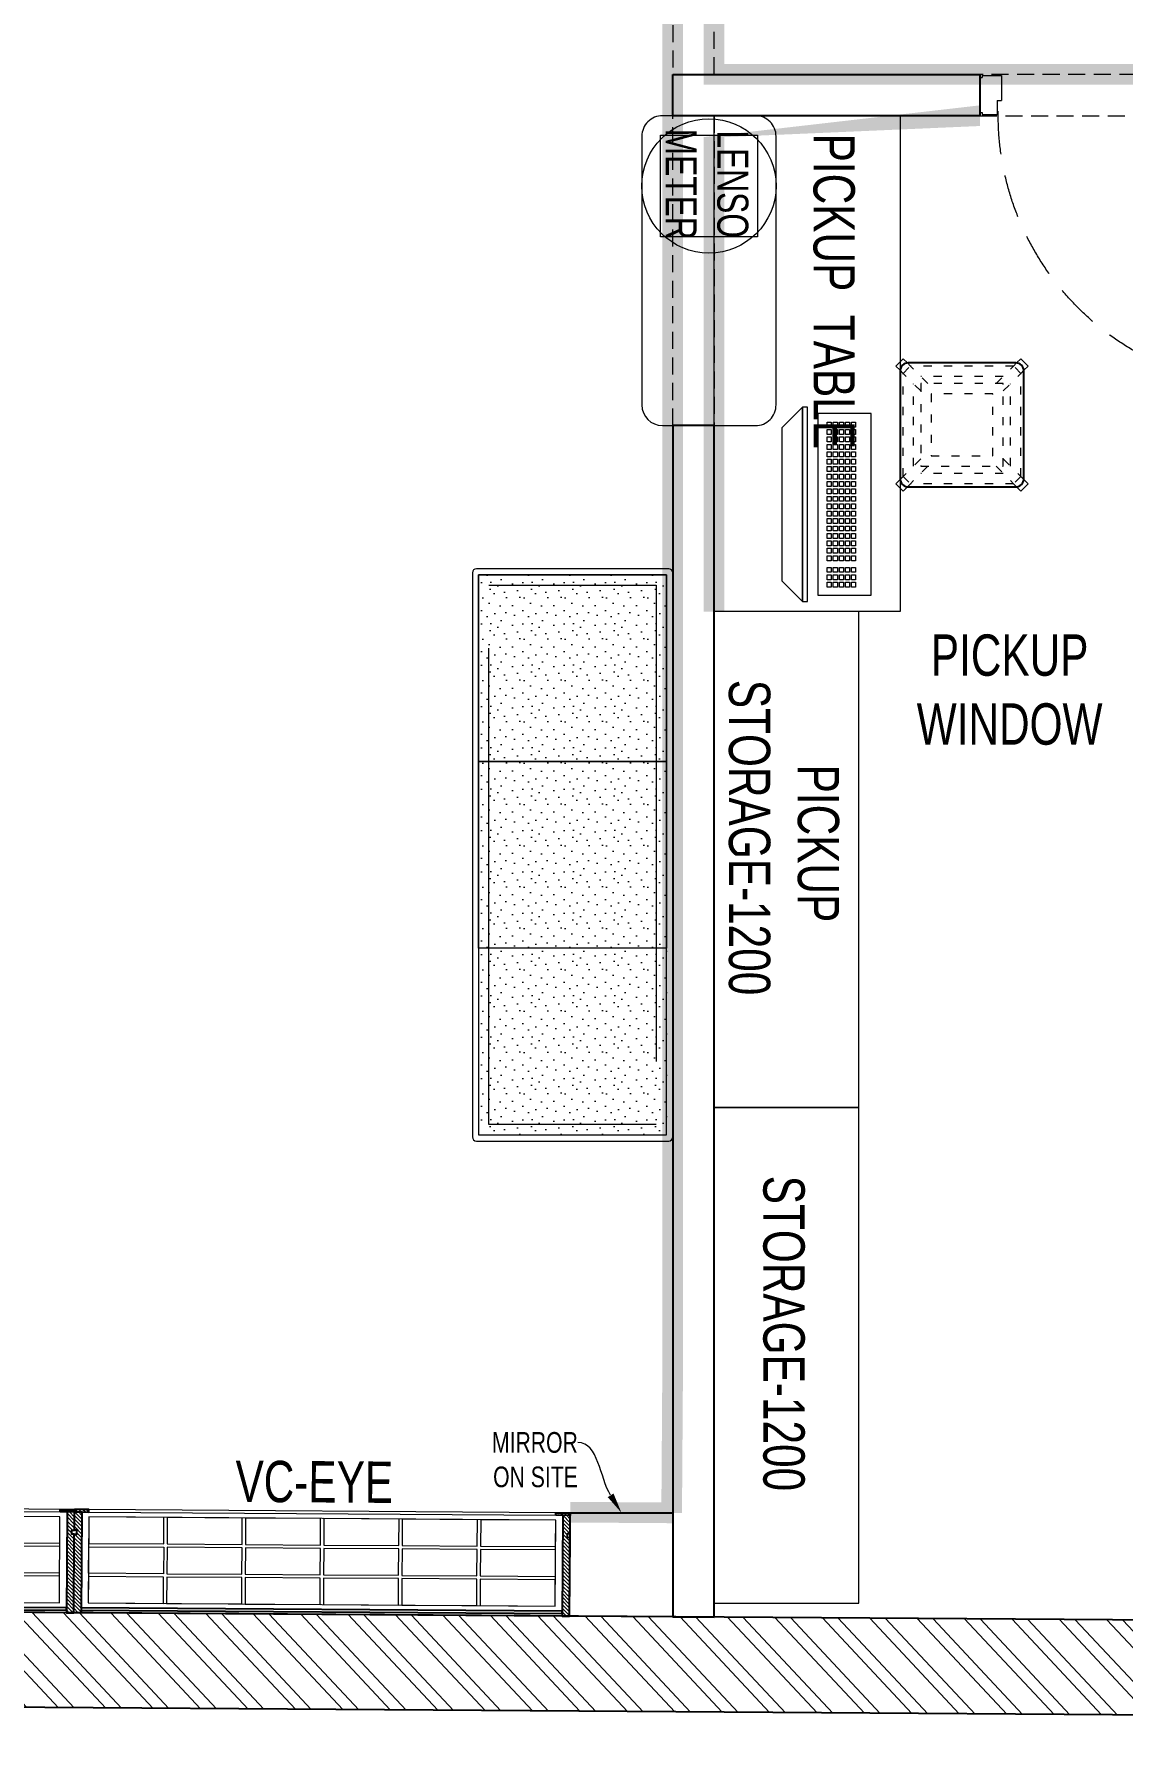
# Model space of a CAD drawing. Header units: feet. Extents: x 7170650 to 7197982, y -5581628 to -5574431.
# Drawn here: x 7183592 to 7186226, y -5581628 to -5577479 of the extents above; entities that cross this region are included whole.
import ezdxf
from ezdxf import colors
from ezdxf.entities.mleader import LeaderData, LeaderLine
from ezdxf.math import Vec2, Vec3

# ---------------------------------------------------------------- set-up
doc = ezdxf.new("R2010")
doc.units = ezdxf.units.FT
doc.header["$LTSCALE"] = 33
doc.header["$MEASUREMENT"] = 0
for name, pattern in [('a_p6_plan_L18$0$HIDDEN', [0.375, 0.25, -0.125]), ('ACAD_ISO03W100', [30, 12, -18]), ('HIDDEN2', [4.7624999999999975, 3.174999999999998, -1.587499999999999])]:
    doc.linetypes.add(name, pattern=pattern)
doc.layers.add('A-WALL', color=1, linetype='Continuous')
doc.layers.add('LAMINATE FINISH', color=80, linetype='Continuous')
for name, color, linetype, lineweight in [('Door', 2, 'Continuous', 13), ('LENS-CURTAIN', 5, 'a_p6_plan_L18$0$HIDDEN', 9), ('LENS-DOOR', 34, 'Continuous', 20), ('LENS-HATCH', 251, 'Continuous', 5), ('LENS-PARTITION', 21, 'Continuous', 25), ('LENS-TEXT', 31, 'Continuous', 5), ('LENS_DIMENSION', 193, 'Continuous', 0), ('LENS_TEXT', 31, 'Continuous', 5), ('LK-EQPMT', 3, 'Continuous', 18), ('LK-FF&E FLOOR', 1, 'Continuous', 9), ('LK-FF&E WALL', 1, 'Continuous', 9), ('LK-FLUTTED FINISH', 20, 'Continuous', 30), ('LK-IT', 3, 'Continuous', 18), ('LK-MIRROR', 133, 'Continuous', 13), ('LK-TILES FINISH', 251, 'Continuous', 5), ('LN-ELEVATION-1', 81, 'Continuous', 25), ('LN-ELEVATION-2', 103, 'Continuous', 20), ('LN-ELEVATION-3', 125, 'Continuous', 18), ('LN-ELEVATION-5', 167, 'Continuous', 5), ('LN-HATCH', 251, 'Continuous', 0), ('PLANO-TXT', 252, 'Continuous', 5)]:
    doc.layers.add(name, color=color, linetype=linetype, lineweight=lineweight)
doc.styles.add('LK TXT', font='GILC____.TTF', dxfattribs={"height": 100})
doc.styles.get("Standard").update_dxf_attribs({"font": 'GILC____.TTF'})
pattern_1 = [(45, (7858054.083674966, 3504049.203216764), (-4.490128060534575, 4.490128060534575), [])]

# ---------------------------------------------------------------- blocks, each defined once
blk = doc.blocks.new('A$C8e6e9e5d')
at = {"layer": 'LN-HATCH'}
h = blk.add_hatch(dxfattribs=at)
h.set_pattern_fill('ANSI32', color=256, scale=222, angle=88.10999999999999)
h.set_pattern_definition([(133.11, (-3282554.536457511, 5460117.465734935), (-60.77608072651567, -56.89314995255626), []), (133.11, (-3282553.242147255, 5460156.68881176), (-60.77608072651567, -56.89314995255626), [])])
h.paths.add_polyline_path([(0, 0), (-848.3913592882456, 7196.545090572908), (-1906.937994295731, 7161.379398402758), (-1895.626244028099, 6978.250923374668), (-1058.347467029467, 7013.010808107444), (-258.9192090863362, 231.798998285085), (-22394.72262520995, 385.1291972175241), (-22276.730744089, 154.3063738122582)])
h.paths.add_polyline_path([(-20635.55674265046, 6309.074126917869), (-20643.19329784438, 6538.947315925732), (-25460.784023799, 6378.90343418438), (-25342.98114048038, 6152.690051040612)])
h.paths.add_polyline_path([(-16982.59320111852, 6430.428243177011), (-16990.22975631151, 6660.301432184875), (-20313.37524404936, 6549.904112507589), (-20305.73868885636, 6320.030923499725)], flags=17)
h.paths.add_polyline_path([(-13329.60839318484, 6551.783065921627), (-13337.24494837783, 6781.656254930422), (-16660.41170251742, 6671.258228766731), (-16652.77514732443, 6441.385039758869)], flags=17)
h.paths.add_polyline_path([(-9701.60980144702, 6672.307828318328), (-9710.026824191213, 6902.155089625158), (-13007.42689458374, 6792.613051511347), (-12999.79033939075, 6562.739862503484)], flags=17)
h.paths.add_polyline_path([(-5999.091562806629, 6807.894304525106), (-6008.110395733267, 7025.135456534103), (-9375.209597380832, 6913.277962384746), (-9366.834198223427, 6684.567334265448)], flags=17)
h.paths.add_polyline_path([(-2223.230077206157, 6964.650349956006), (-2230.962601375766, 7150.61506435182), (-5688.275856960565, 7035.760593456216), (-5679.366970157251, 6821.167768862098)], flags=17)
at = {"layer": 'A-WALL'}
for p, q in [((-258.9192090863362, 231.798998285085), (-22394.72262521088, 385.1291972175241)), ((0, 0), (-22558.35534899775, 156.257130054757))]:
    blk.add_line(p, q, dxfattribs=at)
blk = doc.blocks.new('VC HD 1200')
at = {"layer": 'LN-HATCH', "ltscale": 0.5}
h = blk.add_hatch(dxfattribs=at)
h.set_pattern_fill('ANSI31', color=256, scale=2)
h.set_pattern_definition([(45, (3760859.752907088, 1795248.935917533), (-4.490128060534575, 4.490128060534575), [])])
h.paths.add_polyline_path([(-1200, 250), (-1200, 60), (-1194, 60), (-1194, 50), (-1200, 50), (-1200, 6), (-1182, 6), (-1182, 250)])
h = blk.add_hatch(dxfattribs=at)
h.set_pattern_fill('ANSI31', color=256, scale=2)
h.set_pattern_definition(pattern_1)
h.paths.add_polyline_path([(0, 250), (0, 60), (-6, 60), (-6, 50), (0, 50), (0, 6), (-18, 6), (-18, 250)])
h = blk.add_hatch(dxfattribs=at)
h.set_pattern_fill('ANSI31', color=256, scale=2)
h.set_pattern_definition([(45, (7858047.083674965, 3504049.203216764), (-4.490128060534575, 4.490128060534575), [])])
h.paths.add_polyline_path([(-1165, 6), (-1165, 0), (-1200, 0), (-1200, 6)])
h = blk.add_hatch(dxfattribs=at)
h.set_pattern_fill('ANSI31', color=256, scale=2)
h.set_pattern_definition(pattern_1)
h.paths.add_polyline_path([(-28, 6), (-28, 0), (0, 0), (0, 6)])
at = {"layer": 'LN-ELEVATION-1', "ltscale": 0.5}
for points in [[(-1200, 250), (-1200, 60), (-1194, 60), (-1194, 50), (-1200, 50), (-1200, 6), (-1182, 6), (-1182, 250)], [(0, 250), (0, 60), (-6, 60), (-6, 50), (0, 50), (0, 6), (-18, 6), (-18, 250)], [(-18, 238), (-1182, 238), (-1182, 244), (-18, 244)], [(-1165, 6), (-1165, 0), (-1200, 0), (-1200, 6)], [(-35, 6), (-35, 0), (0, 0), (0, 6)]]:
    blk.add_lwpolyline(points, close=True, dxfattribs=at)
at = {"layer": 'LN-ELEVATION-3', "ltscale": 0.5}
for p, q in [((-1182, 250), (-18, 250)), ((-1165, 6), (-35, 6)), ((-35, 0), (-1165, 0))]:
    blk.add_line(p, q, dxfattribs=at)
for points in [[(-1165.000000000465, 226), (-35, 226), (-35, 18), (-1165.000000000465, 18)], [(-1165.000000000465, 226), (-983.3333333334886, 226), (-983.3333333334886, 162), (-1165.000000000465, 162)], [(-975.3333333334886, 226), (-793.6666666665112, 226), (-793.6666666665112, 162), (-975.3333333334886, 162)], [(-785.6666666665112, 226), (-603.9999999995342, 226), (-603.9999999995342, 162), (-785.6666666665112, 162)], [(-595.9999999995342, 226), (-414.3333333325572, 226), (-414.3333333325572, 162), (-595.9999999995342, 162)], [(-406.3333333325572, 226), (-224.6666666655801, 226), (-224.6666666655801, 162), (-406.3333333325572, 162)], [(-216.6666666655801, 226), (-34.99999999860302, 226), (-34.99999999860302, 162), (-216.6666666655801, 162)], [(-1165.000000000465, 90), (-983.3333333334886, 90), (-983.3333333334886, 154), (-1165.000000000465, 154)], [(-975.3333333334886, 154), (-793.6666666665112, 154), (-793.6666666665112, 90), (-975.3333333334886, 90)], [(-785.6666666665112, 154), (-603.9999999995342, 154), (-603.9999999995342, 90), (-785.6666666665112, 90)], [(-595.9999999995342, 154), (-414.3333333325572, 154), (-414.3333333325572, 90), (-595.9999999995342, 90)], [(-406.3333333325572, 154), (-224.6666666655801, 154), (-224.6666666655801, 90), (-406.3333333325572, 90)], [(-216.6666666655801, 154), (-34.99999999860302, 154), (-34.99999999860302, 90), (-216.6666666655801, 90)], [(-1165.000000000465, 82), (-983.3333333334886, 82), (-983.3333333334886, 18), (-1165.000000000465, 18)], [(-975.3333333334886, 82), (-793.6666666665112, 82), (-793.6666666665112, 18), (-975.3333333334886, 18)], [(-785.6666666665112, 82), (-603.9999999995342, 82), (-603.9999999995342, 18), (-785.6666666665112, 18)], [(-595.9999999995342, 82), (-414.3333333325572, 82), (-414.3333333325572, 18), (-595.9999999995342, 18)], [(-406.3333333325572, 82), (-224.6666666655801, 82), (-224.6666666655801, 18), (-406.3333333325572, 18)], [(-216.6666666655801, 82), (-34.99999999860302, 82), (-34.99999999860302, 18), (-216.6666666655801, 18)]]:
    blk.add_lwpolyline(points, close=True, dxfattribs=at)
blk = doc.blocks.new('CLENS 600 TYPE 6')
at = {"layer": 'LN-ELEVATION-1', "ltscale": 0.5}
blk.add_lwpolyline([(130, -225), (-130, -225, -0.4142135623730951), (-150, -205), (-150, 55, -0.4142135623730951), (-130, 75), (130, 75, -0.4142135623730951), (150, 55), (150, -205, -0.4142135623730951)], format="xyb", close=True, dxfattribs=at)
at = {"layer": 'LN-ELEVATION-3', "linetype": 'ACAD_ISO03W100', "ltscale": 0.05}
for p, q in [((-100, 7.322330470196902), (-142.3743686703965, 49.69669914152472)), ((-142.3743686708621, -199.6966991410591), (-142.3743686708621, 49.69669914105907)), ((-82.3223304701969, 25), (-124.6966991401277, 67.374368671095)), ((124.696699141059, 67.3743686703965), (-124.6966991401277, 67.374368671095)), ((99.69669914059341, 42.3743686703965), (-99.69669913966207, 42.374368671095)), ((82.3223304701969, 25), (124.6966991401277, 67.374368671095)), ((100, 7.322330470196902), (142.3743686703965, 49.69669914152472)), ((142.3743686708621, -199.6966991410591), (142.3743686708621, 49.69669914105907)), ((-117.3743686703965, -174.6966991408262), (-117.3743686703965, 24.69669914152473)), ((117.3743686703965, -174.6966991408262), (117.3743686703965, 24.69669914152473)), ((-100, -157.3223304701969), (-142.3743686703965, -199.6966991415247)), ((100, -157.3223304701969), (142.3743686703965, -199.6966991415247)), ((-82.3223304701969, -175), (-124.6966991401277, -217.374368671095)), ((99.69669914059341, -192.3743686703965), (-99.69669913966207, -192.374368671095)), ((82.3223304701969, -175), (124.6966991401277, -217.374368671095)), ((124.696699141059, -217.3743686703965), (-124.6966991401277, -217.374368671095))]:
    blk.add_line(p, q, dxfattribs=at)
for points in [[(-132.2008663183078, 74.87853584764525), (-124.696699141059, 67.3743686703965), (-142.3743686708621, 49.69669914105907), (-149.8785358476452, 57.20086631807498)], [(132.2008663183078, 74.87853584764525), (124.696699141059, 67.3743686703965), (142.3743686708621, 49.69669914105907), (149.8785358476452, 57.20086631807498)], [(-132.2008663183078, -224.8785358476453), (-124.696699141059, -217.3743686703965), (-142.3743686708621, -199.6966991410591), (-149.8785358476452, -207.200866318075)], [(132.2008663183078, -224.8785358476453), (124.696699141059, -217.3743686703965), (142.3743686708621, -199.6966991410591), (149.8785358476452, -207.200866318075)]]:
    blk.add_lwpolyline(points, dxfattribs=at)
for points in [[(100, -175), (-100, -175), (-100, 25), (100, 25)], [(75, -150), (-75, -150), (-75, 0), (75, 0)]]:
    blk.add_lwpolyline(points, close=True, dxfattribs=at)
at = {"layer": 'LN-ELEVATION-5', "ltscale": 0.5}
for points in [[(-149.8785358476452, 57.20086631807498), (-160.0520382001995, 67.37436867062934), (-142.3743686708621, 85.05203819996677), (-132.2008663183078, 74.87853584787806)], [(149.8785358476452, 57.20086631807498), (160.0520382001995, 67.37436867062934), (142.3743686708621, 85.05203819996677), (132.2008663183078, 74.87853584787806)], [(-149.8785358476452, -207.200866318075), (-160.0520382001995, -217.3743686706294), (-142.3743686708621, -235.0520381999668), (-132.2008663183078, -224.8785358478781)], [(149.8785358476452, -207.200866318075), (160.0520382001995, -217.3743686706294), (142.3743686708621, -235.0520381999668), (132.2008663183078, -224.8785358478781)]]:
    blk.add_lwpolyline(points, dxfattribs=at)
blk = doc.blocks.new('*U24')
at = {"layer": 'LK-EQPMT', "ltscale": 12}
blk.add_lwpolyline([(5.986879315214991, 4.914598100478997), (-5.986879315214991, 4.914598100478997), (-5.986879315214991, -4.914598100478997), (5.986879315214991, -4.914598100478997)], close=True, dxfattribs=at)
blk = doc.blocks.new('*U25')
at = {"color": 0, "linetype": 'ByBlock', "lineweight": -2}
for p in [(0, 0), (17.96063794564497, 0), (35.92127589128995, 0), (53.88191383693492, 0), (71.8425517825799, 0), (89.80318972822487, 0), (107.7638276738698, 0), (125.7244656195148, 0), (143.6851035651598, 0), (161.6457415108048, 0), (179.6063794564497, 0), (197.5670174020947, 0), (215.5276553477397, 0), (233.4882932933847, 0), (251.4489312390296, 0), (269.4095691846746, 0), (287.3702071303196, 0), (305.3308450759646, 0), (323.2914830216096, 0), (-9e-16, -14.74379430143699), (-1.8e-15, -29.48758860287398), (-2.7e-15, -44.23138290431096), (17.96063794564497, -14.74379430143699), (17.96063794564497, -29.48758860287398), (17.96063794564497, -44.23138290431096), (35.92127589128995, -14.74379430143699), (35.92127589128995, -29.48758860287398), (35.92127589128995, -44.23138290431096), (53.88191383693492, -14.74379430143699), (53.88191383693492, -29.48758860287398), (53.88191383693492, -44.23138290431096), (71.8425517825799, -14.74379430143699), (71.8425517825799, -29.48758860287398), (71.8425517825799, -44.23138290431096), (89.80318972822487, -14.74379430143699), (89.80318972822487, -29.48758860287398), (89.80318972822487, -44.23138290431096), (107.7638276738698, -14.74379430143699), (107.7638276738698, -29.48758860287398), (107.7638276738698, -44.23138290431096), (125.7244656195148, -14.74379430143699), (125.7244656195148, -29.48758860287398), (125.7244656195148, -44.23138290431096), (143.6851035651598, -14.74379430143699), (143.6851035651598, -29.48758860287398), (143.6851035651598, -44.23138290431096), (161.6457415108048, -14.74379430143699), (161.6457415108048, -29.48758860287398), (161.6457415108048, -44.23138290431096), (179.6063794564497, -14.74379430143699), (179.6063794564497, -29.48758860287398), (179.6063794564497, -44.23138290431096), (197.5670174020947, -14.74379430143699), (197.5670174020947, -29.48758860287398), (197.5670174020947, -44.23138290431096), (215.5276553477397, -14.74379430143699), (215.5276553477397, -29.48758860287398), (215.5276553477397, -44.23138290431096), (233.4882932933847, -14.74379430143699), (233.4882932933847, -29.48758860287398), (233.4882932933847, -44.23138290431096), (251.4489312390296, -14.74379430143699), (251.4489312390296, -29.48758860287398), (251.4489312390296, -44.23138290431096), (269.4095691846746, -14.74379430143699), (269.4095691846746, -29.48758860287398), (269.4095691846746, -44.23138290431096), (287.3702071303196, -14.74379430143699), (287.3702071303196, -29.48758860287398), (287.3702071303196, -44.23138290431096), (305.3308450759646, -14.74379430143699), (305.3308450759646, -29.48758860287398), (305.3308450759646, -44.23138290431096), (323.2914830216096, -14.74379430143699), (323.2914830216096, -29.48758860287398), (323.2914830216096, -44.23138290431096), (-3.6e-15, -58.97517720574795), (17.96063794564497, -58.97517720574795), (35.92127589128994, -58.97517720574795), (53.88191383693492, -58.97517720574795), (71.8425517825799, -58.97517720574795), (89.80318972822487, -58.97517720574795), (107.7638276738698, -58.97517720574795), (125.7244656195148, -58.97517720574795), (143.6851035651598, -58.97517720574795), (161.6457415108048, -58.97517720574795), (179.6063794564497, -58.97517720574795), (197.5670174020947, -58.97517720574795), (215.5276553477397, -58.97517720574795), (233.4882932933847, -58.97517720574795), (251.4489312390296, -58.97517720574795), (269.4095691846746, -58.97517720574795), (287.3702071303196, -58.97517720574795), (305.3308450759646, -58.97517720574795), (323.2914830216096, -58.97517720574795)]:
    blk.add_blockref('*U24', p, dxfattribs=at)
blk = doc.blocks.new('*U22')
at = {"layer": 'LK-EQPMT', "ltscale": 12}
blk.add_lwpolyline([(5.986879315214991, 4.914598100478997), (-5.986879315214991, 4.914598100478997), (-5.986879315214991, -4.914598100478997), (5.986879315214991, -4.914598100478997)], close=True, dxfattribs=at)
blk = doc.blocks.new('*U23')
at = {"color": 0, "linetype": 'ByBlock', "lineweight": -2}
for p in [(0, 0), (17.96063794564497, 0), (35.92127589128995, 0), (-9e-16, -14.74379430143699), (-1.8e-15, -29.48758860287398), (-2.7e-15, -44.23138290431096), (17.96063794564497, -14.74379430143699), (17.96063794564497, -29.48758860287398), (17.96063794564497, -44.23138290431096), (35.92127589128995, -14.74379430143699), (35.92127589128995, -29.48758860287398), (35.92127589128995, -44.23138290431096), (-3.6e-15, -58.97517720574795), (17.96063794564497, -58.97517720574795), (35.92127589128994, -58.97517720574795)]:
    blk.add_blockref('*U22', p, dxfattribs=at)
blk = doc.blocks.new('*U17')
at = {"ltscale": 12}
blk.add_lwpolyline([(8.040144996717572, 2.91038e-11), (8.040144996717572, 129.0940371821052), (448.0401449967176, 129.0940371821052), (448.0401449967176, 2.91038e-11)], close=True, dxfattribs=at)
for name, p in [('*U25', (35.16895717114949, 101.6202952143818)), ('*U23', (386.6121428576974, 101.6202952143818))]:
    blk.add_blockref(name, p)
blk = doc.blocks.new('Pickup table PC')
at = {"layer": 'LN-ELEVATION-2', "ltscale": 0.5}
for points in [[(470, 50), (0, 50), (0, 62), (470, 62)], [(420, 0), (50, 0), (0, 50), (470, 50)]]:
    blk.add_lwpolyline(points, close=True, dxfattribs=at)
blk = doc.blocks.new('*U41')
at = {"layer": 'LENS-DOOR'}
for p, q in [((548121.7424194189, 1779235.250802667), (548121.7424194121, 1778573.792470707)), ((548121.7424194189, 1779235.250802667), (548152.9924194244, 1779235.250802653)), ((548152.9924193986, 1778573.792470693), (548152.9924194244, 1779235.250802653)), ((547447.2632527449, 1778568.584137414), (547452.4715860604, 1778568.584137391)), ((547447.2632527215, 1778484.134138707), (547447.2632527449, 1778568.584137414)), ((547452.4715860653, 1778573.792470743), (547488.9299194093, 1778573.792470734)), ((547452.4715860604, 1778568.584137391), (547452.4715860653, 1778573.792470743)), ((547488.9299193954, 1778539.938304132), (547488.9299194093, 1778573.792470734)), ((548121.7424194121, 1778573.792470707), (548152.9924193986, 1778573.792470693)), ((548192.054919424, 1778573.792470725), (548155.5965860707, 1778573.792470693)), ((548155.5965860611, 1778539.938304095), (548155.5965860707, 1778573.792470693)), ((548192.0549194146, 1778568.584137372), (548192.054919424, 1778573.792470725)), ((548197.2632527373, 1778568.584137372), (548192.0549194146, 1778568.584137372)), ((548197.2632527256, 1778484.134138697), (548197.2632527373, 1778568.584137372)), ((547488.9299193954, 1778539.938304132), (547499.3465860662, 1778539.938304113)), ((547499.3465860639, 1778478.925805386), (547499.3465860662, 1778539.938304113)), ((548145.179919409, 1778478.925805326), (548145.179919395, 1778539.938304067)), ((548155.5965860611, 1778539.938304095), (548145.179919395, 1778539.938304067)), ((547447.2632527215, 1778484.134138707), (547452.4715860627, 1778484.134138707)), ((547452.4715860627, 1778478.925805396), (547452.4715860627, 1778484.134138707)), ((547452.4715860627, 1778478.925805396), (547499.3465860639, 1778478.925805386)), ((548192.0549194006, 1778478.925805345), (548145.179919409, 1778478.925805326)), ((548192.0549194006, 1778478.925805345), (548192.0549194006, 1778484.134138698)), ((548197.2632527256, 1778484.134138697), (548192.0549194006, 1778484.134138698))]:
    blk.add_line(p, q, dxfattribs=at)
at = {"layer": 'LENS-DOOR', "color": 7, "linetype": 'HIDDEN2'}
blk.add_ellipse((548152.9924193986, 1778573.792470693), major_axis=(-661.4583333306382, 0.003443102111827), ratio=0.9999999979146821, start_param=-1.570791121506941, end_param=0.0512086788949202, dxfattribs=at)
blk = doc.blocks.new('3 seater Bench 1385')
at = {"layer": 'LENS-HATCH', "lineweight": 0}
h = blk.add_hatch(dxfattribs=at)
h.set_pattern_fill('STIP1', color=177, scale=100, angle=269.9999999999999, pattern_type=2)
h.set_pattern_definition([(270, (6617025.245374651, -170439.1063060568), (100, -1.516e-13), [0, -100]), (270, (6617009.245374652, -170451.1063060568), (100, -1.516e-13), [0, -100]), (270, (6616985.245374652, -170446.1063060568), (100, -1.516e-13), [0, -100]), (270, (6616962.245374652, -170481.1063060568), (100, -1.516e-13), [0, -100]), (270, (6616998.245374652, -170478.1063060568), (100, -1.516e-13), [0, -100]), (270, (6617022.245374652, -170505.1063060568), (100, -1.516e-13), [0, -100]), (270, (6617029.245374651, -170470.1063060568), (100, -1.516e-13), [0, -100]), (270, (6616988.245374651, -170512.1063060568), (100, -1.516e-13), [0, -100]), (270, (6616956.245374652, -170507.1063060568), (100, -1.516e-13), [0, -100]), (270, (6616941.245374651, -170433.1063060568), (100, -1.516e-13), [0, -100]), (270, (6616961.245374652, -170451.1063060568), (100, -1.516e-13), [0, -100]), (270, (6616942.245374652, -170465.1063060568), (100, -1.516e-13), [0, -100]), (270, (6617006.245374652, -170526.1063060568), (100, -1.516e-13), [0, -100]), (270, (6616981.245374652, -170494.1063060568), (100, -1.516e-13), [0, -100]), (270, (6617014.245374652, -170486.1063060568), (100, -1.516e-13), [0, -100]), (270, (6617005.245374651, -170503.1063060568), (100, -1.516e-13), [0, -100]), (270, (6616978.245374651, -170467.1063060568), (100, -1.516e-13), [0, -100]), (270, (6617032.245374652, -170495.1063060568), (100, -1.516e-13), [0, -100]), (270, (6616973.245374651, -170526.1063060568), (100, -1.516e-13), [0, -100]), (270, (6616943.245374651, -170523.1063060568), (100, -1.516e-13), [0, -100])])
h.paths.add_polyline_path([(677.5000000004657, 227.5), (225.8333333334885, 227.5), (225.8333333334885, -227.5), (677.5000000004657, -227.5)])
h.paths.add_polyline_path([(-225.8333333334885, 227.5), (225.8333333334885, 227.5), (225.8333333334885, -227.5), (-225.8333333334885, -227.5)])
h.paths.add_polyline_path([(-677.5000000004657, 227.5), (-225.8333333334885, 227.5), (-225.8333333334885, -227.5), (-677.5000000004657, -227.5)])
at = {"layer": 'LN-ELEVATION-2', "ltscale": 0.5}
for points in [[(-677.5000000004657, 227.5), (-225.8333333334885, 227.5), (-225.8333333334885, -227.5), (-677.5000000004657, -227.5)], [(-225.8333333334885, 227.5), (225.8333333334885, 227.5), (225.8333333334885, -227.5), (-225.8333333334885, -227.5)], [(677.5000000004657, 227.5), (225.8333333334885, 227.5), (225.8333333334885, -227.5), (677.5000000004657, -227.5)]]:
    blk.add_lwpolyline(points, close=True, dxfattribs=at)
at = {"layer": 'LN-ELEVATION-5', "ltscale": 0.5}
blk.add_lwpolyline([(682.4999999995343, 242.5), (-682.5000000004655, 242.5, 0.4142135623730951), (-692.5000000004655, 232.5), (-692.5000000004655, -232.5, 0.4142135623730951), (-682.5000000004655, -242.5), (682.4999999995343, -242.5, 0.4142135623730951), (692.4999999995343, -232.5), (692.4999999995343, 232.5, 0.4142135623730951)], format="xyb", close=True, dxfattribs=at)
blk.add_lwpolyline([(677.4999999995343, 227.5), (-677.5000000004657, 227.5), (-677.5000000004657, -227.5), (677.4999999995343, -227.5)], close=True, dxfattribs=at)
at = {"layer": 'LN-ELEVATION-5', "linetype": 'HIDDEN2', "ltscale": 11}
blk.add_lwpolyline([(-652.5000000004657, 202.5), (652.5000000004657, 202.5), (652.5000000004657, -202.5), (-652.5000000004657, -202.5)], close=True, dxfattribs=at)

msp = doc.modelspace()

# ---------------------------------------------------------------- linework, layer by layer
at = {"layer": 'LAMINATE FINISH', "color": 85, "linetype": 'ACAD_ISO03W100', "ltscale": 0.05, "const_width": 50}
msp.add_lwpolyline([(7186680.463757826, -5577576.147587747), (7185880.463757825, -5577576.147539109)], dxfattribs=at)
at = {"layer": 'LENS-CURTAIN', "ltscale": 5}
for points in [[(7185237.127832744, -5577576.147539109), (7185237.127832744, -5576776.147539109), (7185137.127832744, -5576776.147539109), (7185137.127832744, -5577576.147539109)], [(7185880.463757825, -5577676.147589272), (7186630.463757826, -5577676.147589272), (7186630.463757826, -5577576.147589272), (7185880.463757825, -5577576.147589272)], [(7185237.127832741, -5577676.147539111), (7185237.127832741, -5578426.14753911), (7185137.127832741, -5578426.14753911), (7185137.127832741, -5577676.147539111)]]:
    msp.add_lwpolyline(points, close=True, dxfattribs=at)
at = {"layer": 'LENS-PARTITION'}
for points in [[(7185137.127832744, -5577576.147539109), (7185880.463757825, -5577576.147539109), (7185880.463757825, -5577676.147539111), (7185137.127832744, -5577676.147539111)], [(7185237.111040367, -5581309.698464639), (7185237.127832744, -5578426.14753911), (7185137.127832744, -5578426.14753911), (7185137.127832739, -5581309.005901337)], [(7184888.859490237, -5581057.280199492), (7185137.127832739, -5581057.280199492), (7185137.127832739, -5581309.005901337), (7184887.127832739, -5581307.274202144)]]:
    msp.add_lwpolyline(points, close=True, dxfattribs=at)
at = {"layer": 'LK-EQPMT'}
msp.add_lwpolyline([(7185107.127745718, -5577723.25118398), (7185342.127745719, -5577723.25118398), (7185342.127745719, -5577969.251183979), (7185107.127745718, -5577969.251183979)], close=True, dxfattribs=at)
at = {"layer": 'LK-FF&E WALL'}
msp.add_lwpolyline([(7185112.127750231, -5578426.14753911), (7185337.127741207, -5578426.14753911, 0.4142135623730951), (7185387.127741208, -5578376.14753911), (7185387.127741208, -5577726.14753911, 0.4142135623730951), (7185337.127741207, -5577676.147539111), (7185112.127750231, -5577676.147539111, 0.4142135623730951), (7185062.127750231, -5577726.14753911), (7185062.127750231, -5578376.14753911, 0.4142135623730951)], format="xyb", close=True, dxfattribs=at)
for points in [[(7185237.127750889, -5578876.147534974), (7185237.127750889, -5577676.147539111), (7185687.12775089, -5577676.147539111), (7185687.12775089, -5578876.147534974)], [(7185237.127832742, -5580076.147534974), (7185587.127832742, -5580076.147534974), (7185587.127832742, -5578876.147534974), (7185237.127832742, -5578876.147534974)], [(7185237.127832741, -5581276.147534975), (7185587.127832741, -5581276.147534975), (7185587.127832741, -5580076.147534974), (7185237.127832741, -5580076.147534974)]]:
    msp.add_lwpolyline(points, close=True, dxfattribs=at)
msp.add_circle((7185224.627745718, -5577846.25118398), 162.4999954886734, dxfattribs=at)
at = {"layer": 'LK-FLUTTED FINISH', "linetype": 'ACAD_ISO03W100', "ltscale": 0.05, "const_width": 50}
msp.add_lwpolyline([(7184180.463757826, -5576776.14753911), (7185137.127832744, -5576776.147539109), (7185137.127832739, -5580657.280199491)], dxfattribs=at)
at = {"layer": 'LK-MIRROR', "linetype": 'ACAD_ISO03W100', "ltscale": 0.05, "const_width": 50}
for points in [[(7185137.127832739, -5580657.280199491), (7185134.35724721, -5581057.26100821)], [(7185137.127832739, -5581057.280199492), (7184888.871401706, -5581055.560577798)]]:
    msp.add_lwpolyline(points, dxfattribs=at)
at = {"layer": 'LK-TILES FINISH', "color": 212, "linetype": 'ACAD_ISO03W100', "ltscale": 0.05, "const_width": 50}
for points in [[(7186680.463757826, -5577576.147539111), (7186680.463757822, -5576776.14753911), (7185237.127832744, -5576776.147539113), (7185237.127832744, -5577576.147539109), (7185885.672091158, -5577576.147539109)], [(7185880.463757825, -5577676.147589272), (7185237.127832741, -5577676.147539111), (7185237.127832742, -5578876.147534974)]]:
    msp.add_lwpolyline(points, dxfattribs=at)

# ---------------------------------------------------------------- block references
at = {"layer": 'Door', "xscale": -1, "rotation": 180}
msp.add_blockref('*U41', (6638433.200505095, -3799099.788451232), dxfattribs=at)
at = {"layer": 'LENS_DIMENSION'}
msp.add_blockref('A$C8e6e9e5d', (7197982.073559273, -5581627.985740245), dxfattribs=at)
at = {"layer": 'LK-FF&E FLOOR', "rotation": 270}
msp.add_blockref('3 seater Bench 1385', (7184894.627832743, -5579465.075706252), dxfattribs=at)
at = {"layer": 'LK-FF&E WALL', "xscale": -1}
for name, p, rotation in [('CLENS 600 TYPE 6', (7185762.127750889, -5578424.373402265), 90.00000000000007), ('VC HD 1200', (7183688.888277505, -5581048.968243502), 179.6031301616826), ('VC HD 1200', (7184888.859490237, -5581057.280199492), 179.6031301616826)]:
    msp.add_blockref(name, p, dxfattribs=dict(at, rotation=rotation))
at = {"layer": 'LK-IT', "xscale": -1, "rotation": 270}
msp.add_blockref('Pickup table PC', (7185401.251345904, -5578851.605761717), dxfattribs=at)
at = {"layer": 'LK-IT', "ltscale": 0.5, "xscale": -1, "rotation": 90.00000000000007}
msp.add_blockref('*U17', (7185617.466433666, -5578388.56561672), dxfattribs=at)

# ---------------------------------------------------------------- texts
at = {"layer": 'LENS-TEXT', "color": 0, "linetype": 'Continuous', "ltscale": 3, "attachment_point": 5, "style": 'LK TXT'}
for s, width, gutter_width, insert, char_height, rotation in [('LENSO\\PMETER', 353.0555573365615, 0.5, (7185219.810244139, -5577841.951096869), 75, 270.00000000000006), ('PICKUP  TABLE  ', 783.9636358173434, 0.9999999999999992, (7185526.974464458, -5578101.210150542), 100, 270.00000000000006), (' PICKUP STORAGE-1200', 1099.486866972408, 0.9999999999999992, (7185405.582345319, -5579423.065334119), 100, 269.99999999999994), ('STORAGE-1200', 1099.486866972408, 0.9999999999999992, (7185405.582345318, -5580623.065334119), 100, 269.99999999999994)]:
    msp.add_mtext_dynamic_manual_height_columns(s, width=width, gutter_width=gutter_width, heights=[0], dxfattribs=dict(at, insert=insert, char_height=char_height, rotation=rotation))
at = {"layer": 'LENS_TEXT', "linetype": 'Continuous', "ltscale": 3, "insert": (7185952.381521815, -5579065.574887533), "char_height": 100, "attachment_point": 5}
msp.add_mtext_dynamic_manual_height_columns('PICKUP WINDOW', width=730.5073781448633, gutter_width=0.9999999999999992, heights=[0], dxfattribs=at)
at = {"layer": 'PLANO-TXT', "linetype": 'Continuous', "ltscale": 3, "insert": (7184269.263415436, -5580982.678970221), "char_height": 100, "width": 149.546511627907, "attachment_point": 5, "rotation": 359.6031301616826, "style": 'LK TXT'}
msp.add_mtext('VC-EYE', dxfattribs=at)

# ---------------------------------------------------------------- leaders
at = {"layer": 'LENS-TEXT', "color": 7}
ml = msp.add_multileader_mtext('Standard', dxfattribs=at)
ml.set_content('\\pxqr,t3;{\\C0;MIRROR ON SITE}', color=1)
ml.set_leader_properties(color=256, linetype='ByLayer', lineweight=-1)
ml.build(insert=Vec2(0, 0))
ml.multileader.update_dxf_attribs({"leader_type": 2, "dogleg_length": 0.36, "arrow_head_size": 50})
ctx = ml.context
ctx.base_point, ctx.char_height, ctx.arrow_head_size, ctx.landing_gap_size, ctx.plane_origin, ctx.plane_x_axis, ctx.plane_y_axis = Vec3(7184740.597883475, -5580887.098627843), 50, 50, 0.09, Vec3(7185579.657510975, -5580424.50667597), Vec3(1, 1.5866e-12), Vec3(-1.5866e-12, 1)
ctx.text_align_type = 2
notes = []
notes.append((ctx, [(0, (1, 1, 0), (7184907.671313708, -5580887.098627843), (-1, -1.5866e-12), 0.36, [(0, [(7185012.993661488, -5581057.280199492)], 0, [])])]))
ctx.mtext.insert, ctx.mtext.text_direction, ctx.mtext.rotation, ctx.mtext.width, ctx.mtext.alignment, ctx.mtext.flow_direction = Vec3(7184907.221313708, -5580861.771592958), Vec3(1, 1.5866e-12), 1.5866e-12, 237.2605896616587, 3, 5
for ctx, leaders in notes:
    for number, flags, end, landing, length, lines in leaders:
        leader = LeaderData()
        leader.index, (leader.has_last_leader_line, leader.has_dogleg_vector, leader.attachment_direction) = number, flags
        leader.last_leader_point, leader.dogleg_vector, leader.dogleg_length = Vec3(end), Vec3(landing), length
        for number, points, colour, breaks in lines:
            line = LeaderLine()
            line.index, line.vertices, line.color, line.breaks = number, Vec3.list(points), colors.encode_raw_color(colour), breaks
            leader.lines.append(line)
        ctx.leaders.append(leader)

doc.saveas('drawing.dxf')
